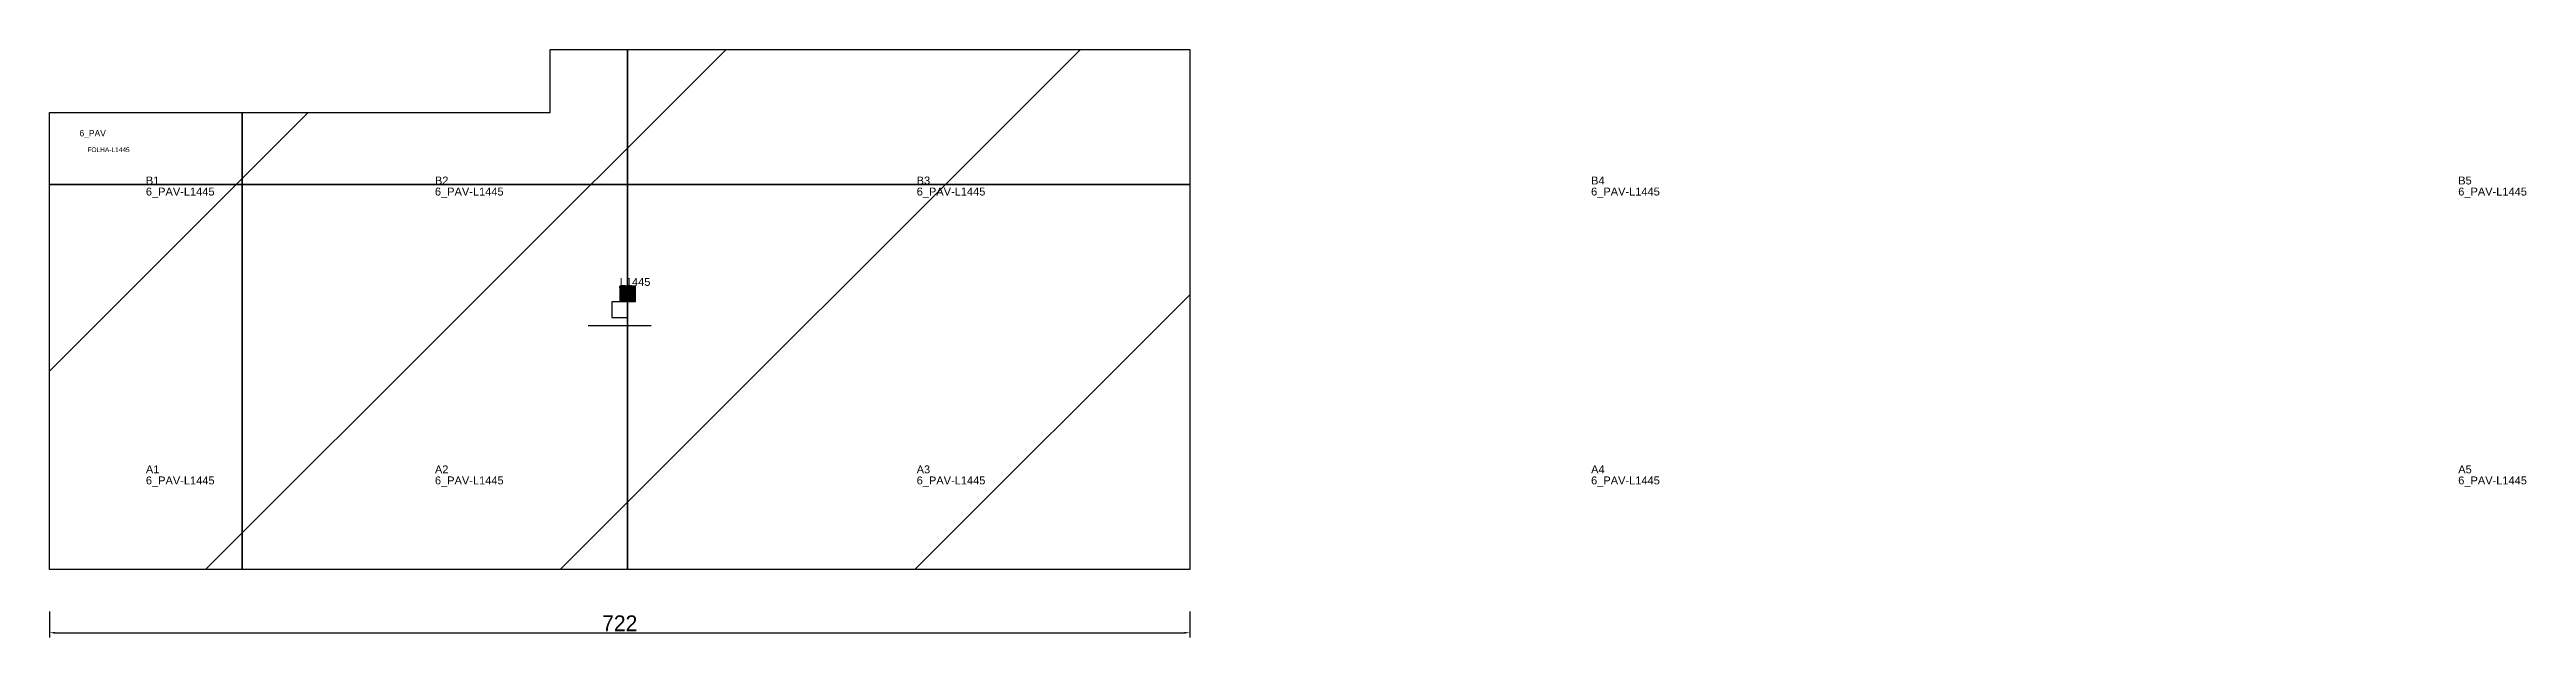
# Model space of a CAD drawing. Header units: metres. Extents: x 222 to 1790, y -171 to 202.
import ezdxf

# ---------------------------------------------------------------- set-up
doc = ezdxf.new("R2010")
doc.units = ezdxf.units.M
for name, color, linetype in [('3', 3, 'CONTINUOUS'), ('AUX00', 7, 'CONTINUOUS'), ('COTA', 241, 'CONTINUOUS'), ('FOLHA', 255, 'CONTINUOUS'), ('Hachura', 251, 'CONTINUOUS'), ('NOMENCLATURA', 7, 'CONTINUOUS'), ('Nível', 160, 'CONTINUOUS'), ('Painéis', 200, 'CONTINUOUS'), ('Pilares', 5, 'CONTINUOUS'), ('REAPROVEITAMENTO', 251, 'CONTINUOUS'), ('SARR_2.2x7', 40, 'CONTINUOUS')]:
    doc.layers.add(name, color=color, linetype=linetype)
doc.styles.add('ARIAL', font='Arial.ttf')
doc.styles.add('STR_STANDARD', font='arial.ttf')
doc.dimstyles.new('EZ DXF', dxfattribs={"dimtxt": 10, "dimasz": 3.5, "dimexe": 3, "dimexo": 1.5, "dimgap": 1, "dimtad": 1, "dimdec": 1, "dimdsep": 46, "dimcen": 2.5, "dimazin": 3, "dimtfac": 1, "dimtmove": 0, "dimatfit": 3})

msp = doc.modelspace()

# ---------------------------------------------------------------- hatches: boundary and pattern name
at = {"layer": 'Hachura'}
h = msp.add_hatch(dxfattribs=at)
h.set_pattern_fill('ANSI31', scale=50)
h.paths.add_polyline_path([(241.2, 161.5), (539.2, 161.5), (539.2, 201.5), (944.2, 201.5), (944.2, 166.53), (944.2, -128), (222.2, -128), (222.2, 161.5)])
h = msp.add_hatch(dxfattribs=at)
h.set_pattern_fill('ANSI31', scale=50)
h.paths.add_polyline_path([(241.2, 161.5), (539.2, 161.5), (539.2, 201.5), (944.2, 201.5), (944.2, 166.53), (944.2, -128), (222.2, -128), (222.2, 161.5)])
at = {"layer": 'Reaproveitamento'}
h = msp.add_hatch(dxfattribs=at)
h.set_pattern_fill('SOLID')
h.paths.add_polyline_path([(583.2, 41.75), (593.2, 41.75), (593.2, 51.75), (583.2, 51.75)])
h = msp.add_hatch(dxfattribs=at)
h.set_pattern_fill('SOLID')
h.paths.add_polyline_path([(583.2, 41.75), (593.2, 41.75), (593.2, 51.75), (583.2, 51.75)])

# ---------------------------------------------------------------- linework, layer by layer
at = {"layer": '3'}
for points in [[(588.2, -128), (588.2, 201.5)], [(588.2, -128), (588.2, 201.5)], [(344.2, -128), (344.2, 161.5)], [(344.2, -128), (344.2, 161.5)], [(222.2, 116), (944.2, 116)], [(222.2, 116), (944.2, 116)]]:
    msp.add_lwpolyline(points, close=True, dxfattribs=at)
at = {"layer": 'Painéis', "color": 200}
for p, q in [((539.2, 161.5), (539.2, 201.5)), ((539.2, 201.5), (944.2, 201.5)), ((539.2, 161.5), (539.2, 201.5)), ((539.2, 201.5), (944.2, 201.5)), ((944.2, 201.5), (944.2, 166.53)), ((944.2, 201.5), (944.2, 166.53)), ((222.2, -128), (222.2, 161.5)), ((222.2, 161.5), (241.2, 161.5)), ((222.2, -128), (222.2, 161.5)), ((222.2, 161.5), (241.2, 161.5)), ((241.2, 161.5), (539.2, 161.5)), ((241.2, 161.5), (539.2, 161.5)), ((944.2, 166.53), (944.2, -128)), ((944.2, 166.53), (944.2, -128)), ((944.2, -128), (222.2, -128)), ((944.2, -128), (222.2, -128))]:
    msp.add_line(p, q, dxfattribs=at)
at = {"layer": 'Pilares'}
msp.add_lwpolyline([(578.2, 31.75), (588.2, 31.75), (588.2, 41.75), (578.2, 41.75)], close=True, dxfattribs=at)
msp.add_lwpolyline([(578.2, 31.75), (588.2, 31.75), (588.2, 41.75), (578.2, 41.75)], close=True, dxfattribs=at)
at = {"layer": 'SARR_2.2x7'}
msp.add_line((563.2, 26.75), (603.2, 26.75), dxfattribs=at)
msp.add_line((563.2, 26.75), (603.2, 26.75), dxfattribs=at)

# ---------------------------------------------------------------- texts
at = {"layer": '3', "style": 'STR_STANDARD'}
for s, p in [('B1', (283.2, 116)), ('B1', (283.2, 116)), ('B2', (466.2, 116)), ('B2', (466.2, 116)), ('B3', (771.2, 116)), ('B3', (771.2, 116)), ('B4', (1198.2, 116)), ('B4', (1198.2, 116)), ('B5', (1747.2, 116)), ('B5', (1747.2, 116)), ('A1', (283.2, -67)), ('A1', (283.2, -67)), ('A2', (466.2, -67)), ('A2', (466.2, -67)), ('A3', (771.2, -67)), ('A3', (771.2, -67)), ('A4', (1198.2, -67)), ('A4', (1198.2, -67)), ('A5', (1747.2, -67)), ('A5', (1747.2, -67))]:
    msp.add_text(s, height=5, dxfattribs=at).set_placement(p)
at = {"layer": 'AUX00', "style": 'STR_STANDARD'}
for p in [(283.2, 109), (283.2, 109), (466.2, 109), (466.2, 109), (771.2, 109), (771.2, 109), (1198.2, 109), (1198.2, 109), (1747.2, 109), (1747.2, 109), (283.2, -74), (283.2, -74), (466.2, -74), (466.2, -74), (771.2, -74), (771.2, -74), (1198.2, -74), (1198.2, -74), (1747.2, -74), (1747.2, -74)]:
    msp.add_text('6_PAV-L1445', height=5, dxfattribs=at).set_placement(p)
at = {"layer": 'FOLHA'}
msp.add_text('FOLHA-L1445', height=3, dxfattribs=at).set_placement((246.2, 136.5))
msp.add_text('FOLHA-L1445', height=3, dxfattribs=at).set_placement((246.2, 136.5))
at = {"layer": 'NOMENCLATURA', "insert": (583.2, 56.75), "char_height": 5, "attachment_point": 1, "style": 'ARIAL'}
msp.add_mtext('L1445', dxfattribs=at)
msp.add_mtext('L1445', dxfattribs=at)
at = {"layer": 'Nível'}
msp.add_text('6_PAV', height=4, dxfattribs=at).set_placement((241.2, 146.5))
msp.add_text('6_PAV', height=4, dxfattribs=at).set_placement((241.2, 146.5))

# ---------------------------------------------------------------- dimensions: what is measured, and where the dimension line sits
at = {"layer": 'COTA'}
msp.add_linear_dim(base=(222.2, -168), p1=(222.2, -153), p2=(944.2, -153), dimstyle='EZ DXF', dxfattribs=at).render()
msp.add_linear_dim(base=(222.2, -168), p1=(222.2, -153), p2=(944.2, -153), dimstyle='EZ DXF', dxfattribs=at).render()

doc.saveas('drawing.dxf')
